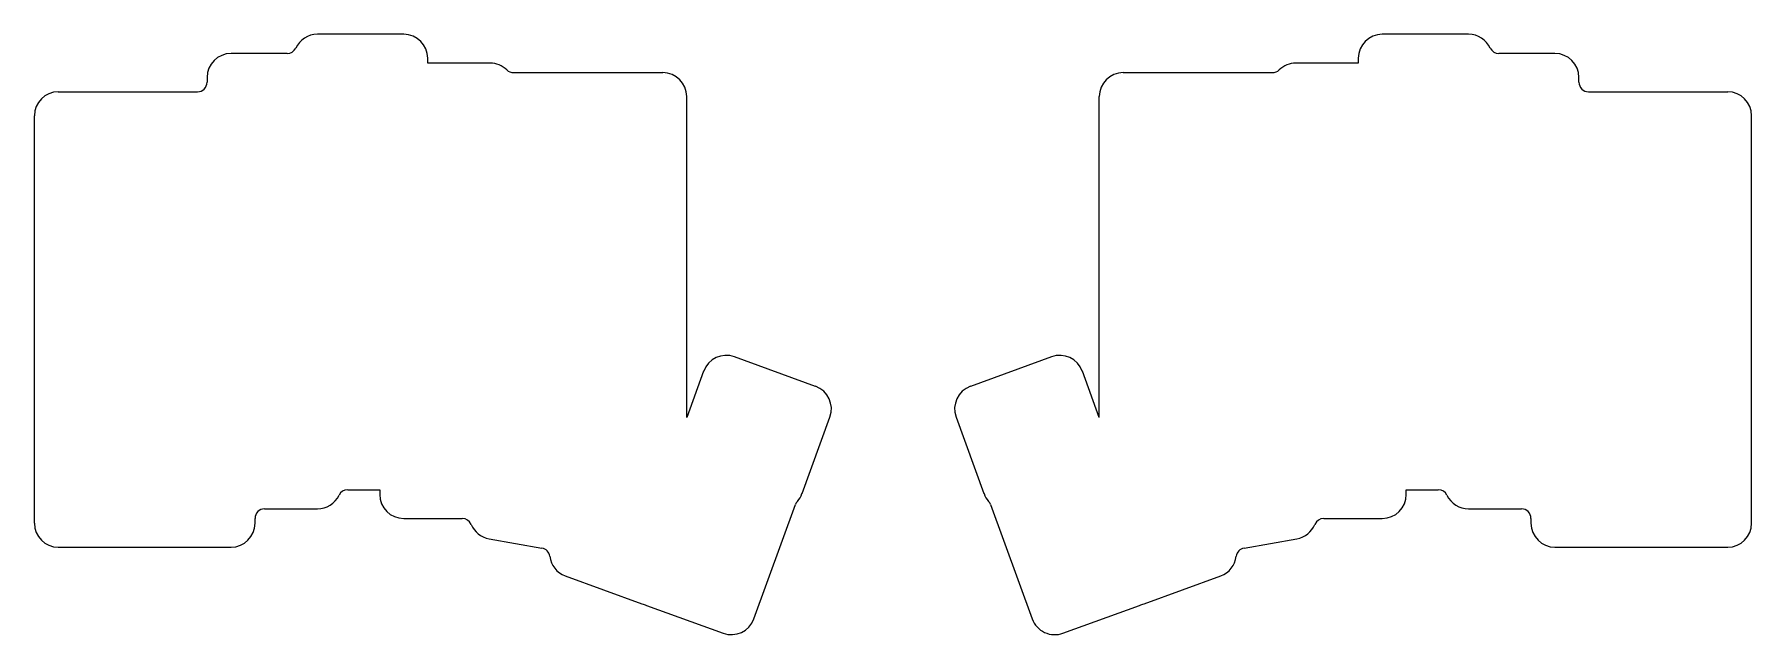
# Model space of a CAD drawing. Header units: millimetres. Extents: x -14 to 344, y -32 to 94.
import ezdxf

# ---------------------------------------------------------------- set-up
doc = ezdxf.new("R2010")
doc.units = ezdxf.units.MM

msp = doc.modelspace()

# ---------------------------------------------------------------- linework, layer by layer
at = {"linetype": 'CONTINUOUS'}
for p, q in [((63, 93.5), (45, 93.5)), ((285, 93.5), (267, 93.5)), ((38.68, 89.5), (27, 89.5)), ((303, 89.5), (291.32, 89.5)), ((68, 87.5), (68, 88.5)), ((81, 87.5), (68, 87.5)), ((262, 87.5), (249, 87.5)), ((262, 88.5), (262, 87.5)), ((22, 84.5), (22, 83.5)), ((85.9, 85.5), (117, 85.5)), ((213, 85.5), (244.1, 85.5)), ((308, 83.5), (308, 84.5)), ((-9, 81.5), (20, 81.5)), ((122, 13.53), (122, 80.5)), ((208, 13.53), (208, 80.5)), ((310, 81.5), (339, 81.5)), ((-14, -8.5), (-14, 76.5)), ((344, -8.5), (344, 76.5)), ((148.86, 20.06), (131.94, 26.22)), ((198.06, 26.22), (181.14, 20.06)), ((125.53, 23.23), (122, 13.53)), ((208, 13.53), (204.47, 23.23)), ((146.03, -2.32), (151.84, 13.66)), ((178.16, 13.66), (183.97, -2.32)), ((51.32, -1.5), (58, -1.5)), ((58, -1.5), (58, -2.5)), ((272, -2.5), (272, -1.5)), ((272, -1.5), (278.68, -1.5)), ((34, -5.5), (45, -5.5)), ((135.98, -28.46), (144.67, -4.59)), ((185.33, -4.59), (194.02, -28.46)), ((285, -5.5), (296, -5.5)), ((32, -8.5), (32, -7.5)), ((63, -7.5), (75.2, -7.5)), ((254.8, -7.5), (267, -7.5)), ((298, -7.5), (298, -8.5)), ((-9, -13.5), (27, -13.5)), ((80.79, -11.73), (91.8, -13.67)), ((238.2, -13.67), (249.21, -11.73)), ((303, -13.5), (339, -13.5)), ((96.69, -19.48), (112.66, -25.29)), ((217.34, -25.29), (233.31, -19.48)), ((113.6, -25.63), (129.57, -31.45)), ((200.43, -31.45), (216.4, -25.63))]:
    msp.add_line(p, q, dxfattribs=at)
for centre, radius, start, end in [((45, 88.5), 5, 90, 154.6231), ((63, 88.5), 5, 0, 90), ((267, 88.5), 5, 90, 180), ((285, 88.5), 5, 25.3769, 90), ((27, 84.5), 5, 90, 180), ((38.68, 91.5), 2, 270, 334.6231), ((291.32, 91.5), 2, 205.3769, 270), ((303, 84.5), 5, 0, 90), ((81, 82.5), 5, 45.5847, 90), ((85.9, 87.5), 2, 225.5847, 270), ((244.1, 87.5), 2, 270, 314.4153), ((249, 82.5), 5, 90, 134.4153), ((20, 83.5), 2, 270, 0), ((117, 80.5), 5, 360, 90), ((213, 80.5), 5, 90, 180), ((310, 83.5), 2, 180, 270), ((-9, 76.5), 5, 90, 180), ((339, 76.5), 5, 0, 90), ((130.23, 21.52), 5, 70, 160), ((131.26, 24.34), 2, 70.0000008, 70.0000019), ((199.77, 21.52), 5, 20, 110), ((147.15, 15.37), 5, 340, 70), ((148.17, 18.18), 2, 70.0000008, 70.0000019), ((182.85, 15.37), 5, 110, 200), ((149.96, 14.34), 2, 340.0000008, 340.0000019), ((180.04, 14.34), 2, 199.9999981, 199.9999992), ((45, -0.5), 5, 270, 334.6231), ((51.32, -3.5), 2, 90, 154.6231), ((63, -2.5), 5, 180, 270), ((141.33, -0.61), 5, 318.2132, 340), ((188.67, -0.61), 5, 200, 221.7868), ((267, -2.5), 5, 270, 360), ((278.68, -3.5), 2, 25.3769, 90), ((285, -0.5), 5, 205.3769, 270), ((34, -7.5), 2, 90, 180), ((146.55, -5.27), 2, 138.2132, 160), ((183.45, -5.27), 2, 20, 41.7868), ((296, -7.5), 2, 0, 90), ((-9, -8.5), 5, 180, 270), ((27, -8.5), 5, 270, 360), ((75.2, -9.5), 2, 22.6169, 90), ((81.66, -6.81), 5, 202.6169, 260), ((248.34, -6.81), 5, 280, 337.3831), ((254.8, -9.5), 2, 90, 157.3831), ((303, -8.5), 5, 180, 270), ((339, -8.5), 5, 270, 360), ((81.14, -9.76), 2, 259.9999989, 259.9999992), ((91.45, -15.64), 2, 7.0837, 80), ((238.55, -15.64), 2, 100, 172.9163), ((248.86, -9.76), 2, 280.0000008, 280.0000011), ((98.4, -14.78), 5, 187.0837, 250), ((231.6, -14.78), 5, 290, 352.9163), ((97.37, -17.6), 2, 250.0000008, 250.0000019), ((232.63, -17.6), 2, 289.9999981, 289.9999992), ((114.37, -20.59), 5, 250, 255.7392), ((115.31, -20.94), 5, 244.2608, 250), ((131.28, -26.75), 5, 250, 340), ((198.72, -26.75), 5, 200, 290), ((214.69, -20.94), 5, 290, 295.7392), ((215.63, -20.59), 5, 284.2608, 290)]:
    msp.add_arc(centre, radius, start, end, dxfattribs=at)

doc.saveas('drawing.dxf')
